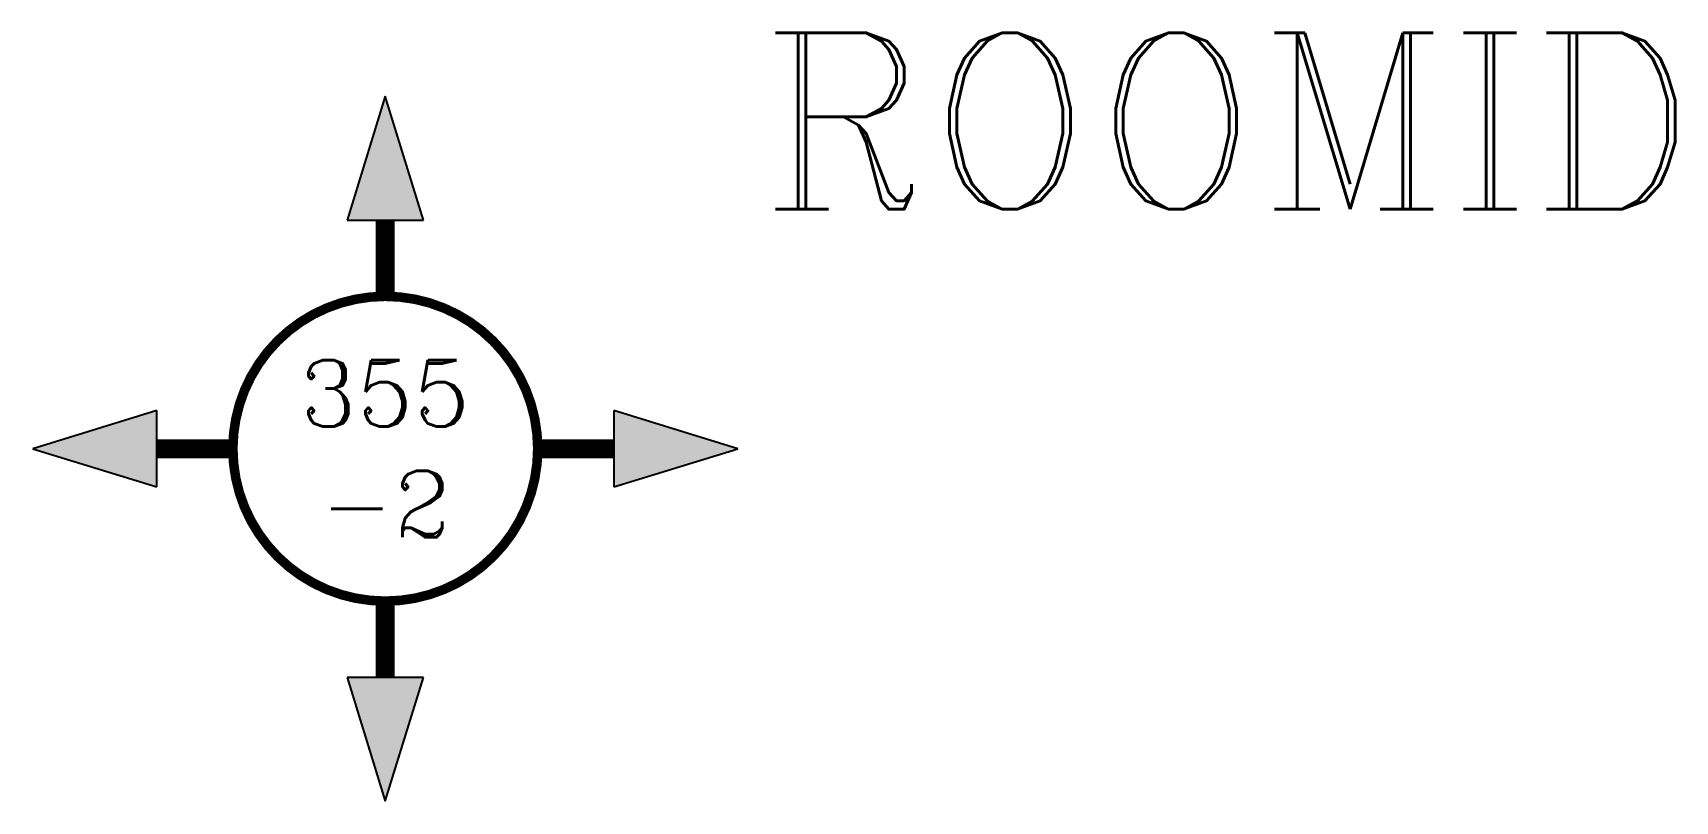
# Model space of a CAD drawing. Header units: inches. Extents: x -21.2 to 77.7, y -21.2 to 25.1.
import ezdxf

# ---------------------------------------------------------------- set-up
doc = ezdxf.new("R2010")
doc.units = ezdxf.units.IN
doc.header["$LTSCALE"] = 48
doc.header["$MEASUREMENT"] = 0
doc.styles.add('WSNotes', font='complex.shx', dxfattribs={"height": 18})

msp = doc.modelspace()

# ---------------------------------------------------------------- hatches: boundary and pattern name
at = {"linetype": 'Continuous'}
for points in [[(0, 21.229), (-2.295, 13.77), (2.295, 13.77)], [(-21.229, 0), (-13.77, -2.295), (-13.77, 2.295)], [(21.229, 0), (13.77, 2.295), (13.77, -2.295)], [(0, -21.229), (2.295, -13.77), (-2.295, -13.77)]]:
    msp.add_hatch(color=256, dxfattribs=at).paths.add_polyline_path(points)

# ---------------------------------------------------------------- linework, layer by layer
for p, q in [((0, 21.229), (-2.295, 13.77)), ((2.295, 13.77), (0, 21.229)), ((-2.295, 13.77), (2.295, 13.77)), ((-13.77, 2.295), (-21.229, 0)), ((-13.77, -2.295), (-13.77, 2.295)), ((13.77, 2.295), (13.77, -2.295)), ((21.229, 0), (13.77, 2.295)), ((-21.229, 0), (-13.77, -2.295)), ((13.77, -2.295), (21.229, 0)), ((2.295, -13.77), (-2.295, -13.77)), ((-2.295, -13.77), (0, -21.229)), ((0, -21.229), (2.295, -13.77))]:
    msp.add_line(p, q, dxfattribs=at)

# ---------------------------------------------------------------- texts
at = {"style": 'WSNotes', "flags": 1}
msp.add_attdef('ROOMID', (22.591, 14.428), '', height=10.625, dxfattribs=at)

# ---------------------------------------------------------------- wipeouts: each hides what was drawn before it
msp.add_wipeout([(-0.317, 9.995), (-7.292, 6.843), (-9.995, -0.317), (-6.843, -7.292), (0.317, -9.995), (7.292, -6.843), (9.995, 0.317), (6.843, 7.292)])

# ---------------------------------------------------------------- next in the draw order: linework, layer by layer
at = {"linetype": 'Continuous', "const_width": 1.147}
for points in [[(0, 9.18), (0, 13.77)], [(-13.77, 0), (-9.18, 0)], [(9.18, 0), (13.77, 0)], [(0, -13.77), (0, -9.18)]]:
    msp.add_lwpolyline(points, dxfattribs=at)
at = {"linetype": 'Continuous', "const_width": 0.574}
msp.add_lwpolyline([(9.18, 0, 1), (-9.18, 0, 1)], format="xyb", close=True, dxfattribs=at)
at = {"linetype": 'Continuous'}
msp.add_circle((0, 0), 9.18, dxfattribs=at)

# ---------------------------------------------------------------- next in the draw order: texts
at = {"insert": (0, 0), "char_height": 4, "width": 10.36759, "attachment_point": 5}
msp.add_mtext('{\\Fcomplex|c0;355\\P-2}', dxfattribs=at)

doc.saveas('drawing.dxf')
